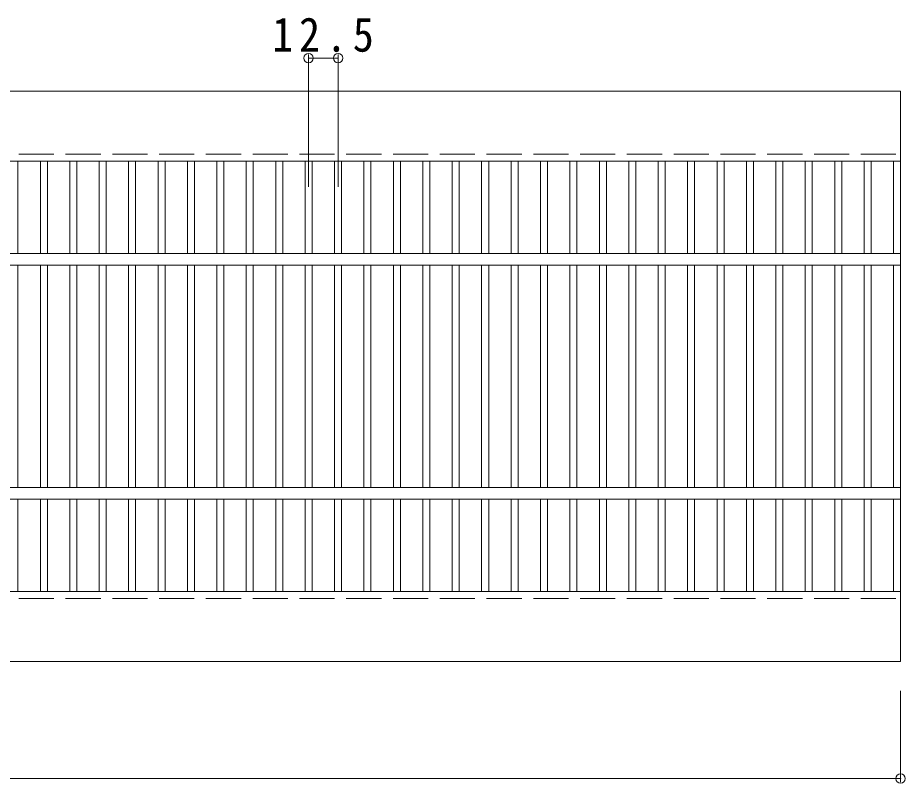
# Model space of a CAD drawing. Units: millimetres, scale not verified. Extents: x -918 to 910, y -686 to 591.
# Drawn here: x -208.8 to 170.7, y 145 to 472.3 of the extents above; entities that cross this region are included whole.
import ezdxf

# ---------------------------------------------------------------- set-up
doc = ezdxf.new("R2010")
doc.units = ezdxf.units.MM
doc.header["$LTSCALE"] = 5
doc.header["$PDMODE"] = 32
doc.header["$PDSIZE"] = 4
doc.linetypes.add('DASHED3', pattern=[4, 3, -1])
for name, color, linetype, lineweight in [('1-1_1-1ﾚｲﾔ', 2, 'Continuous', 9), ('1-2_1-2ﾚｲﾔ', 3, 'Continuous', 9), ('1-4_1-4ﾚｲﾔ', 7, 'Continuous', 9)]:
    doc.layers.add(name, color=color, linetype=linetype, lineweight=lineweight)
doc.styles.add('ＭＳ ゴシック', font='')
doc.styles.get('ＭＳ ゴシック').set_extended_font_data('MS Gothic')

msp = doc.modelspace()

# ---------------------------------------------------------------- linework, layer by layer
at = {"layer": '1-1_1-1ﾚｲﾔ'}
for p, q in [((-828.333, 440.967), (168.667, 440.967)), ((168.667, 440.967), (168.667, 410.967)), ((-828.333, 410.967), (168.667, 410.967)), ((168.667, 226.967), (168.667, 196.967)), ((-828.333, 196.967), (168.667, 196.967))]:
    msp.add_line(p, q, dxfattribs=at)
at = {"layer": '1-1_1-1ﾚｲﾔ', "linetype": 'DASHED3'}
for p, q in [((-828.333, 413.967), (168.667, 413.967)), ((-828.333, 223.967), (168.667, 223.967))]:
    msp.add_line(p, q, dxfattribs=at)
at = {"layer": '1-1_1-1ﾚｲﾔ'}
msp.add_lwpolyline([(-828.333, 196.967), (-828.333, 226.967), (168.667, 226.967)], dxfattribs=at)
at = {"layer": '1-2_1-2ﾚｲﾔ'}
for p, q in [((-208.733, 410.967), (-208.733, 371.467)), ((-199.153, 410.967), (-199.153, 371.467)), ((-196.153, 410.967), (-196.153, 371.467)), ((-186.573, 410.967), (-186.573, 371.467)), ((-183.573, 410.967), (-183.573, 371.467)), ((-173.993, 410.967), (-173.993, 371.467)), ((-170.993, 410.967), (-170.993, 371.467)), ((-161.413, 410.967), (-161.413, 371.467)), ((-158.413, 410.967), (-158.413, 371.467)), ((-148.832, 410.967), (-148.832, 371.467)), ((-145.832, 410.967), (-145.832, 371.467)), ((-136.253, 410.967), (-136.253, 371.467)), ((-133.252, 410.967), (-133.252, 371.467)), ((-123.673, 410.967), (-123.673, 371.467)), ((-120.673, 410.967), (-120.673, 371.467)), ((-111.093, 410.967), (-111.093, 371.467)), ((-108.093, 410.967), (-108.093, 371.467)), ((-98.513, 410.967), (-98.513, 371.467)), ((-95.513, 410.967), (-95.513, 371.467)), ((-85.933, 410.967), (-85.933, 371.467)), ((-82.933, 410.967), (-82.933, 371.467)), ((-73.353, 410.967), (-73.353, 371.467)), ((-70.353, 410.967), (-70.353, 371.467)), ((-60.773, 410.967), (-60.773, 371.467)), ((-57.773, 410.967), (-57.773, 371.467)), ((-48.193, 410.967), (-48.193, 371.467)), ((-45.193, 410.967), (-45.193, 371.467)), ((-35.612, 410.967), (-35.612, 371.467)), ((-32.612, 410.967), (-32.612, 371.467)), ((-23.033, 410.967), (-23.033, 371.467)), ((-20.032, 410.967), (-20.032, 371.467)), ((-10.452, 410.967), (-10.452, 371.467)), ((-7.453, 410.967), (-7.453, 371.467)), ((2.127, 410.967), (2.127, 371.467)), ((5.127, 410.967), (5.127, 371.467)), ((14.707, 410.967), (14.707, 371.467)), ((17.707, 410.967), (17.707, 371.467)), ((27.287, 410.967), (27.287, 371.467)), ((30.288, 410.967), (30.288, 371.467)), ((39.867, 410.967), (39.867, 371.467)), ((42.867, 410.967), (42.867, 371.467)), ((52.447, 410.967), (52.447, 371.467)), ((55.447, 410.967), (55.447, 371.467)), ((65.027, 410.967), (65.027, 371.467)), ((68.027, 410.967), (68.027, 371.467)), ((77.607, 410.967), (77.607, 371.467)), ((80.607, 410.967), (80.607, 371.467)), ((90.188, 410.967), (90.188, 371.467)), ((93.188, 410.967), (93.188, 371.467)), ((102.768, 410.967), (102.768, 371.467)), ((105.768, 410.967), (105.768, 371.467)), ((115.347, 410.967), (115.347, 371.467)), ((118.347, 410.967), (118.347, 371.467)), ((127.927, 410.967), (127.927, 371.467)), ((130.927, 410.967), (130.927, 371.467)), ((140.507, 410.967), (140.507, 371.467)), ((143.508, 410.967), (143.508, 371.467)), ((153.087, 410.967), (153.087, 371.467)), ((156.087, 410.967), (156.087, 371.467)), ((165.667, 410.967), (165.667, 371.467)), ((168.667, 410.967), (168.667, 226.967)), ((-828.333, 371.467), (168.667, 371.467)), ((-828.333, 366.467), (168.667, 366.467)), ((-208.733, 366.467), (-208.733, 271.467)), ((-199.153, 366.467), (-199.153, 271.467)), ((-196.153, 366.467), (-196.153, 271.467)), ((-186.573, 366.467), (-186.573, 271.467)), ((-183.573, 366.467), (-183.573, 271.467)), ((-173.993, 366.467), (-173.993, 271.467)), ((-170.993, 366.467), (-170.993, 271.467)), ((-161.413, 366.467), (-161.413, 271.467)), ((-158.413, 366.467), (-158.413, 271.467)), ((-148.832, 366.467), (-148.832, 271.467)), ((-145.832, 366.467), (-145.832, 271.467)), ((-136.253, 366.467), (-136.253, 271.467)), ((-133.252, 366.467), (-133.252, 271.467)), ((-123.673, 366.467), (-123.673, 271.467)), ((-120.673, 366.467), (-120.673, 271.467)), ((-111.093, 366.467), (-111.093, 271.467)), ((-108.093, 366.467), (-108.093, 271.467)), ((-98.513, 366.467), (-98.513, 271.467)), ((-95.513, 366.467), (-95.513, 271.467)), ((-85.933, 366.467), (-85.933, 271.467)), ((-82.933, 366.467), (-82.933, 271.467)), ((-73.353, 366.467), (-73.353, 271.467)), ((-70.353, 366.467), (-70.353, 271.467)), ((-60.773, 366.467), (-60.773, 271.467)), ((-57.773, 366.467), (-57.773, 271.467)), ((-48.193, 366.467), (-48.193, 271.467)), ((-45.193, 366.467), (-45.193, 271.467)), ((-35.612, 366.467), (-35.612, 271.467)), ((-32.612, 366.467), (-32.612, 271.467)), ((-23.033, 366.467), (-23.033, 271.467)), ((-20.032, 366.467), (-20.032, 271.467)), ((-10.452, 366.467), (-10.452, 271.467)), ((-7.453, 366.467), (-7.453, 271.467)), ((2.127, 366.467), (2.127, 271.467)), ((5.127, 366.467), (5.127, 271.467)), ((14.707, 366.467), (14.707, 271.467)), ((17.707, 366.467), (17.707, 271.467)), ((27.287, 366.467), (27.287, 271.467)), ((30.288, 366.467), (30.288, 271.467)), ((39.867, 366.467), (39.867, 271.467)), ((42.867, 366.467), (42.867, 271.467)), ((52.447, 366.467), (52.447, 271.467)), ((55.447, 366.467), (55.447, 271.467)), ((65.027, 366.467), (65.027, 271.467)), ((68.027, 366.467), (68.027, 271.467)), ((77.607, 366.467), (77.607, 271.467)), ((80.607, 366.467), (80.607, 271.467)), ((90.188, 366.467), (90.188, 271.467)), ((93.188, 366.467), (93.188, 271.467)), ((102.768, 366.467), (102.768, 271.467)), ((105.768, 366.467), (105.768, 271.467)), ((115.347, 366.467), (115.347, 271.467)), ((118.347, 366.467), (118.347, 271.467)), ((127.927, 366.467), (127.927, 271.467)), ((130.927, 366.467), (130.927, 271.467)), ((140.507, 366.467), (140.507, 271.467)), ((143.508, 366.467), (143.508, 271.467)), ((153.087, 366.467), (153.087, 271.467)), ((156.087, 366.467), (156.087, 271.467)), ((165.667, 366.467), (165.667, 271.467)), ((-828.333, 271.467), (168.667, 271.467)), ((-828.333, 266.467), (168.667, 266.467)), ((-208.733, 266.467), (-208.733, 226.967)), ((-199.153, 266.467), (-199.153, 226.967)), ((-196.153, 266.467), (-196.153, 226.967)), ((-186.573, 266.467), (-186.573, 226.967)), ((-183.573, 266.467), (-183.573, 226.967)), ((-173.993, 266.467), (-173.993, 226.967)), ((-170.993, 266.467), (-170.993, 226.967)), ((-161.413, 266.467), (-161.413, 226.967)), ((-158.413, 266.467), (-158.413, 226.967)), ((-148.832, 266.467), (-148.832, 226.967)), ((-145.832, 266.467), (-145.832, 226.967)), ((-136.253, 266.467), (-136.253, 226.967)), ((-133.252, 266.467), (-133.252, 226.967)), ((-123.673, 266.467), (-123.673, 226.967)), ((-120.673, 266.467), (-120.673, 226.967)), ((-111.093, 266.467), (-111.093, 226.967)), ((-108.093, 266.467), (-108.093, 226.967)), ((-98.513, 266.467), (-98.513, 226.967)), ((-95.513, 266.467), (-95.513, 226.967)), ((-85.933, 266.467), (-85.933, 226.967)), ((-82.933, 266.467), (-82.933, 226.967)), ((-73.353, 266.467), (-73.353, 226.967)), ((-70.353, 266.467), (-70.353, 226.967)), ((-60.773, 266.467), (-60.773, 226.967)), ((-57.773, 266.467), (-57.773, 226.967)), ((-48.193, 266.467), (-48.193, 226.967)), ((-45.193, 266.467), (-45.193, 226.967)), ((-35.612, 266.467), (-35.612, 226.967)), ((-32.612, 266.467), (-32.612, 226.967)), ((-23.033, 266.467), (-23.033, 226.967)), ((-20.032, 266.467), (-20.032, 226.967)), ((-10.452, 266.467), (-10.452, 226.967)), ((-7.453, 266.467), (-7.453, 226.967)), ((2.127, 266.467), (2.127, 226.967)), ((5.127, 266.467), (5.127, 226.967)), ((14.707, 266.467), (14.707, 226.967)), ((17.707, 266.467), (17.707, 226.967)), ((27.287, 266.467), (27.287, 226.967)), ((30.288, 266.467), (30.288, 226.967)), ((39.867, 266.467), (39.867, 226.967)), ((42.867, 266.467), (42.867, 226.967)), ((52.447, 266.467), (52.447, 226.967)), ((55.447, 266.467), (55.447, 226.967)), ((65.027, 266.467), (65.027, 226.967)), ((68.027, 266.467), (68.027, 226.967)), ((77.607, 266.467), (77.607, 226.967)), ((80.607, 266.467), (80.607, 226.967)), ((90.188, 266.467), (90.188, 226.967)), ((93.188, 266.467), (93.188, 226.967)), ((102.768, 266.467), (102.768, 226.967)), ((105.768, 266.467), (105.768, 226.967)), ((115.347, 266.467), (115.347, 226.967)), ((118.347, 266.467), (118.347, 226.967)), ((127.927, 266.467), (127.927, 226.967)), ((130.927, 266.467), (130.927, 226.967)), ((140.507, 266.467), (140.507, 226.967)), ((143.508, 266.467), (143.508, 226.967)), ((153.087, 266.467), (153.087, 226.967)), ((156.087, 266.467), (156.087, 226.967)), ((165.667, 266.467), (165.667, 226.967))]:
    msp.add_line(p, q, dxfattribs=at)
at = {"layer": '1-4_1-4ﾚｲﾔ'}
for p, q in [((-84.433, 456.573), (-84.433, 399.984)), ((-71.853, 456.573), (-71.853, 399.984)), ((-84.433, 455.073), (-71.853, 455.073)), ((168.667, 184.467), (168.667, 145.467)), ((-828.333, 146.967), (168.667, 146.967))]:
    msp.add_line(p, q, dxfattribs=at)
for p in [(-84.433, 455.073), (-71.853, 455.073), (168.667, 146.967)]:
    msp.add_point(p, dxfattribs=at)

# ---------------------------------------------------------------- texts
at = {"layer": '1-4_1-4ﾚｲﾔ', "color": 2, "insert": (-100.018, 457.573), "char_height": 14.66, "attachment_point": 7, "style": 'ＭＳ ゴシック'}
msp.add_mtext('\\T1.28;\\W0.9;12.5', dxfattribs=at)

doc.saveas('drawing.dxf')
